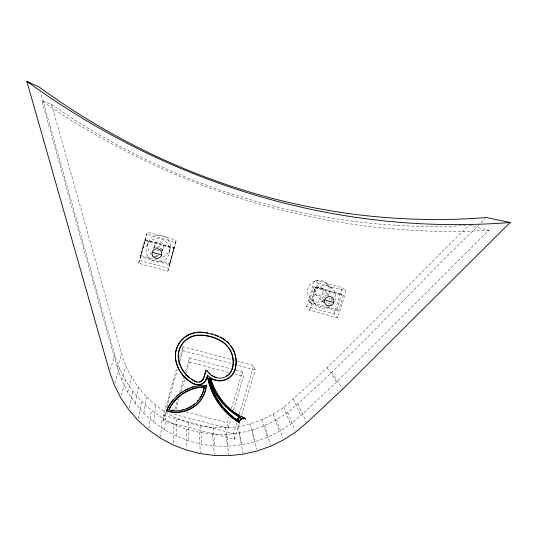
<?xml version="1.0" encoding="UTF-8"?>
<svg xmlns="http://www.w3.org/2000/svg" width="537" height="537" viewBox="0 0 537 537"><rect width="100%" height="100%" fill="white"/><g stroke="black" fill="none" stroke-linecap="round" stroke-linejoin="round"><path stroke-width="0.4" stroke-dasharray="2.69 2.01" d="M179.875 361.126L182.842 350.648L182.895 346.68L233.629 360.206M176.364 436.145L176.955 418.31C150.353 406.032 129.612 382.022 121.677 353.776L51.599 104.453L41.805 100.775L117.261 367.489L121.771 380.29L127.739 392.205L135.136 403.267L143.842 413.322L153.723 422.236L164.617 429.875L176.364 436.145L188.796 440.964L201.717 444.274L214.954 446.025L228.312 446.2L241.596 444.811L254.632 441.864L267.225 437.413L279.2 431.52L290.383 424.264L300.794 415.598L336.565 382.022L488.804 230.252L469.163 225.365C406.569 285.113 349.225 350.527 283.778 407.254C273.595 414.564 262.284 420.142 250.289 423.774C226.164 430.62 199.784 428.727 176.955 418.31M173.142 443.247L173.968 424.23C145.668 411.188 123.53 385.72 115.012 355.702L40.658 92.646M164.617 429.875L165.96 412.403M239.274 423.27L234.528 439.206L163 420.793L163.449 415.477L177.015 367.483M160.503 437.366L162.234 417.947M175.814 242.261L176.055 240.099L147.42 232.112L146.447 234.078L138.593 263.157L167.833 271.192L175.814 242.261L146.447 234.078M153.723 422.236L155.757 405.213M173.975 248.597L174.095 247.591L145.272 239.583L140.459 256.679L169.531 264.687L173.975 248.597L144.829 240.502M148.93 428.338L151.353 410.288M169.531 264.687L174.095 247.591M167.833 271.192L176.055 240.099M143.842 413.322L146.514 396.83M169.511 252.585L170.189 248.477M138.358 418.833L141.493 401.367M135.136 403.267L138.371 387.378M129.055 408.033L132.793 391.298M162.476 251.484L163.436 247.497M127.739 392.205L131.458 376.981M121.355 395.353L125.403 380.223M140.459 256.679L145.272 239.583M138.593 263.157L139.754 260.479L147.42 232.112M121.771 380.29L125.88 365.791M177.922 364.281L178.378 362.683M179.506 358.682L182.895 346.68M163 420.793L165.503 411.926M166.873 407.086L177.364 370M174.827 409.194L177.566 399.575M179.613 392.352L183.721 377.92M185.547 371.51L189.427 357.877L231.078 368.932M175.982 409.556L178.955 399.092M181.251 391.037L185.144 377.357M185.372 376.551L186.064 374.135M186.292 373.329L189.501 362.059L189.427 357.877M174.606 414.383L228.118 428.211L227.272 422.78L228.916 417.215M231.494 408.469L242.288 371.906L235.884 370.208M228.118 428.211L230.944 418.638M233.541 409.865L243.449 376.356L242.288 371.906M234.528 439.206L233.561 433.567L236.649 423.169M239.267 414.369L253.759 365.569L234.434 360.421M241.643 415.302L255.156 369.886L253.759 365.569M306.614 306.399L314.628 280.012L342.163 287.678L346.05 290.98L337.713 317.877L309.614 310.158L306.614 306.399L334.048 313.944L337.713 317.877M309.117 301.942L313.843 286.396L341.545 294.095L343.244 295.585L338.397 311.218L310.467 303.519L309.117 301.942L336.759 309.567L338.397 311.218M310.467 303.519L315.246 287.812L313.843 286.396M309.614 310.158L317.837 283.133L314.628 280.012M114.77 383.358L119.442 368.301M334.048 313.944L342.163 287.678M336.759 309.567L341.545 294.095M117.261 367.489L121.677 353.776M153.609 248.175L154.676 245.067M110.031 369.839L115.012 355.702M147.205 245.094L148.823 241.288M173.968 424.23C198.301 435.306 226.406 437.313 252.101 430.009C264.882 426.143 276.938 420.209 287.785 412.423C355.239 354.098 414.249 286.704 478.776 225.272M481.152 222.902L485.3 218.754M465.915 225.527L448.026 226.392A919.304 774.139 -88.8 0 1 69.985 116.979L51.599 104.453M488.804 230.252L466.217 231.353A1008.238 837.895 -88.7 0 1 61.567 114.227L41.805 100.775M186.124 412.121L227.272 422.78M163.449 415.477L233.561 433.567M182.842 350.648L233.461 364.113M234.26 364.328L255.156 369.886M189.501 362.059L228.957 372.51M234.588 374.007L243.449 376.356M139.754 260.479L168.269 268.325M140.949 255.578L169.699 263.513M317.837 283.133L346.05 290.98M145.071 240.005L174.035 248.047M314.481 287.047L342.317 294.773M315.246 287.812L343.244 295.585M326.885 283.657L332.974 289.208M321.938 288.168L328.792 294.873A4.679 4.544 -37.7 0 0 321.824 295.115A4.679 4.544 -37.7 0 0 322.791 301.935M315.36 294.175L321.878 301.176M310.433 298.679L315.796 304.868M331.671 372.228L342.418 388.231M326.986 367.603L336.565 382.022M298.001 403.905L306.244 422.176M293.517 399.119L300.794 415.598M287.785 412.423L294.981 430.573M283.778 407.254L290.383 424.264M276.622 419.679L283.026 438.32M273.299 414.067L279.2 431.52M264.674 425.566L270.46 445.408M262.083 419.598L267.225 437.413M252.101 430.009L256.773 449.368M250.289 423.774L254.632 441.864M238.072 426.526L241.596 444.811M239.093 432.943L243.006 453.329M225.621 427.821L228.312 446.2M225.829 434.332L228.769 454.832M213.108 427.64L214.954 446.025M212.491 434.144L214.464 454.644M200.704 425.975L201.717 444.274M199.281 432.379L200.281 452.778M188.601 422.854L188.796 440.964M186.379 429.063L186.426 448.442M329.53 307.077A11.619 11.29 -37.8 0 1 313.105 299.633A11.619 11.29 -37.8 0 1 325.046 285.61A11.619 11.29 -37.8 0 1 335.276 300.331M157.683 256.847A4.833 4.779 23.9 0 1 154.186 255.639M155.824 247.523A4.833 4.779 23.9 0 1 161.939 250.578M158.905 255.592A4.779 4.726 24.3 0 1 154.3 254.316M153.548 248.597A4.779 4.726 24.3 0 1 162.449 251.061M331.356 298.196A4.732 4.591 -37.6 0 1 331.383 300.599M330.195 302.727A4.732 4.591 -37.6 0 1 328.114 304.016M323.583 302.996A4.732 4.591 -37.6 0 1 329.141 295.464M329.953 298.163A4.679 4.544 -37.7 0 1 329.725 299.351M327.409 302.076A4.679 4.544 -37.7 0 1 326.268 302.499M151.662 254.746A11.364 11.243 26.4 0 1 151.864 237.475A11.364 11.243 26.4 0 1 168.947 240.831A11.364 11.243 26.4 0 1 162.785 256.928M156.227 257.142A11.364 11.243 26.4 0 1 154.139 256.371M154.669 247.403A4.544 4.497 26.4 0 1 157.146 242.174A4.544 4.497 26.4 0 1 162.778 243.731A4.544 4.497 26.4 0 1 162.255 249.504M159.046 250.786A4.544 4.497 26.4 0 1 156.784 250.155M323.603 300.807A11.143 10.847 -38.3 0 1 307.755 293.189A11.143 10.847 -38.3 0 1 320.24 280.267A11.143 10.847 -38.3 0 1 328.563 295.665M332.356 299.183A4.766 4.625 -37.6 0 1 332.531 300.384M331.188 303.741A4.766 4.625 -37.6 0 1 330.221 304.526M323.281 301.975A4.766 4.625 -37.6 0 1 325.409 296.625M148.078 256.787A11.868 11.733 24.6 0 0 168.537 255.484A11.868 11.733 24.6 0 0 157.019 238.542A11.868 11.733 24.6 0 0 148.078 256.787M318.394 295.551A4.457 4.336 -38.3 0 0 322.589 289.101A4.457 4.336 -38.3 0 0 314.957 288.859A4.457 4.336 -38.3 0 0 318.394 295.551"/><path stroke-width="0.81" d="M178.613 359.884L178.291 356.427A21.265 20.695 -6.6 0 1 197.153 335.122L202.053 335.061A43.806 42.436 -6.8 0 1 218.734 339.538L222.633 341.794A25.521 24.809 -8.5 0 1 232.34 368.281L232.414 368.651A13.009 12.633 -11 0 1 218.069 378.055L215.76 377.551A14.143 13.734 -11 0 1 210.625 374.685L206.127 370.154L204.483 375.967A31.837 30.884 -1.7 0 1 203.536 378.558L203.053 379.545A5.665 5.491 -6.7 0 1 196.381 382.022L193.515 380.632A31.435 30.602 -8.9 0 1 179.13 362.166L178.62 359.528L179.143 361.804A31.381 30.555 -8.9 0 0 185.466 373.671M230.89 345.888A28.414 27.622 -8.5 0 1 235.105 368.986A15.868 15.412 -11 0 1 215.579 380.042A16.996 16.513 -11 0 1 210.524 377.813L207.517 375.289L207.45 376.034A34.73 33.697 -1.7 0 1 206.06 379.928A8.558 8.29 -6.7 0 1 194.387 384.257A34.328 33.422 -8.9 0 1 175.747 360.34L175.76 359.985A24.158 23.514 -6.6 0 1 176.23 349.594M168.994 409.818L169.37 408.576A39.792 38.154 -8.2 0 1 203.355 386.68L204.255 386.674L203.946 389.305A28.407 27.468 -2.8 0 1 171.243 410.375L168.994 409.818L169.343 409.013A39.859 38.214 -8.2 0 1 203.382 387.076L204.288 387.076M239.019 417.867L238.925 417.417L238.495 417.625L237.71 418.753L238.374 420.867L237.763 419.666C237.643 418.128 239.683 417.182 240.811 418.195M204.255 386.674L203.919 388.902A28.354 27.421 -2.8 0 1 200.751 396.675M206.309 384.948L205.651 389.265A30.146 29.152 -2.8 0 1 170.954 411.617L166.598 410.543L167.772 407.838A41.557 39.845 -8.2 0 1 173.417 399.421M204.852 374.188L205.886 370.517M204.644 374.927L204.449 375.585A31.777 30.837 -1.7 0 1 204.342 375.913M200.838 381.223A5.659 5.484 -6.7 0 0 203.026 379.162L203.51 378.176A31.777 30.837 -1.7 0 0 203.637 377.853M166.564 410.986L167.739 408.274A41.624 39.913 -8.2 0 1 203.295 385.358L206.349 385.344L205.684 389.674A30.193 29.199 -2.8 0 1 170.927 412.06L166.369 410.933M510.15 222.499L342.881 388.929L306.587 422.941L295.578 432.084L283.556 439.877L270.695 446.207L257.163 450.986L243.167 454.148L228.89 455.651L214.538 455.47L200.321 453.597L186.426 450.06L173.068 444.898L160.435 438.179L148.709 429.983L138.076 420.417L128.699 409.624L120.718 397.742L114.28 384.942L109.481 371.409L26.85 81.349A1009.305 837.512 -88.7 0 0 510.15 222.499L486.488 217.566A909.242 765.849 -88.8 0 1 39.06 87.001L26.85 81.349M232.42 368.651A25.561 24.85 -8.5 0 0 222.694 342.123L218.794 339.861A43.886 42.51 -6.8 0 0 202.087 335.377L197.173 335.43A21.299 20.728 -6.7 0 0 178.277 356.776M209.611 378.867L209.054 378.108L209.571 378.478L210.887 382.995A66.628 64.561 -21.5 0 0 233.038 412.899L240.415 417.94L239.871 417.35L239.395 417.323L239.489 417.773M152.199 252.276L161.657 254.894M324.697 299.975L333.786 302.485M215.706 377.169L216.337 377.719M241.502 416.564L242.852 417.222M243.563 417.564L244.986 418.256M194.206 380.612L195.629 381.726M237.475 414.228L238.985 415.108M235.615 418.645L238.28 420.417M238.374 420.867L235.696 419.102A70.81 68.555 -22 0 1 209.511 380.532L209.054 378.108M240.321 417.497L232.957 412.456A66.514 64.453 -21.5 0 1 210.84 382.606L209.571 378.478M206.664 370.362L207.812 371.53M208.96 372.698L210.625 374.685M235.105 368.986L235.193 369.355A15.895 15.439 -11 0 1 215.626 380.431A17.023 16.54 -11 0 1 210.564 378.196L210.524 377.813A65.407 63.379 -21.5 0 0 222.439 400.998M239.871 417.35L239.965 417.799M207.45 376.034L208.43 380.787A71.918 69.629 -22 0 0 239.079 422.626A4.739 4.544 -13.7 0 1 245.798 419.055L237.562 414.671A65.521 63.487 -21.5 0 1 210.564 378.196M238.495 417.625L238.589 418.075M238.133 417.934L238.227 418.383M206.06 379.928L206.027 379.545A34.67 33.636 -1.7 0 0 207.416 375.652L208.39 380.397A71.797 69.515 -22 0 0 238.985 422.169L239.079 422.626M237.864 418.316L237.958 418.766M237.71 418.753L238.059 420.525M234.555 413.544L234.635 413.987M215.579 380.042L215.626 380.431M204.449 375.585L204.483 375.967M196.817 332.289A24.158 23.514 -6.6 0 1 200.415 332.135L200.442 332.443A24.205 23.554 -6.7 0 0 175.747 360.34M203.409 378.41L203.436 378.8M175.76 359.985A34.267 33.368 -8.9 0 0 194.374 383.861L194.387 384.257M200.442 332.443A46.766 45.303 -6.8 0 1 221.754 338.176A28.461 27.669 -8.5 0 1 235.193 369.355M236.817 413.812A65.407 63.379 -21.5 0 1 234.26 412.067M233.011 411.147A65.407 63.379 -21.5 0 1 231.789 410.201M229.997 408.724A65.407 63.379 -21.5 0 1 223.942 402.763M238.985 422.169A4.732 4.538 -13.6 0 1 245.006 418.363M233.071 416.746A70.689 68.441 -22 0 1 223.902 408.019M222.875 406.811A70.689 68.441 -22 0 1 216.948 398.414M216.545 397.736A70.689 68.441 -22 0 1 209.47 380.142M176.472 396.266A41.557 39.845 -8.2 0 1 178.693 394.339M179.861 393.433A41.557 39.845 -8.2 0 1 182.285 391.748M184.178 390.594A41.557 39.845 -8.2 0 1 186.138 389.54M186.802 389.211A41.557 39.845 -8.2 0 1 188.145 388.587M190.212 387.734A41.557 39.845 -8.2 0 1 194.454 386.365M198.824 385.432A41.557 39.845 -8.2 0 1 200.301 385.224M200.382 397.273A28.354 27.421 -2.8 0 1 199.589 398.441M198.294 400.119A28.354 27.421 -2.8 0 1 197.361 401.186M194.24 404.079A28.354 27.421 -2.8 0 1 193.098 404.938M191.917 405.744A28.354 27.421 -2.8 0 1 189.44 407.167M188.151 407.784A28.354 27.421 -2.8 0 1 186.151 408.597M183.412 409.442A28.354 27.421 -2.8 0 1 182.009 409.765M173.411 410.221A28.354 27.421 -2.8 0 1 171.974 410.046M225.567 340.398A28.414 27.622 -8.5 0 0 221.687 337.854A46.685 45.229 -6.8 0 0 220.056 337.008M226.755 341.378A28.414 27.622 -8.5 0 1 228.95 343.519M200.415 332.135A46.685 45.229 -6.8 0 1 204.127 332.39M205.973 332.625A46.685 45.229 -6.8 0 1 207.806 332.933M211.424 333.759A46.685 45.229 -6.8 0 1 212.612 334.095M214.954 334.853A46.685 45.229 -6.8 0 1 218.384 336.229M176.431 348.922A24.158 23.514 -6.6 0 1 189.89 334.142M190.554 333.866A24.158 23.514 -6.6 0 1 192.595 333.162M193.286 332.967A24.158 23.514 -6.6 0 1 194.689 332.631M206.027 379.545A8.538 8.277 -6.7 0 1 194.374 383.861M193.501 380.243A31.381 30.555 -8.9 0 1 191.454 378.968M189.507 377.545A31.381 30.555 -8.9 0 1 186.547 374.846M232.172 368.818A12.989 12.613 -11 0 1 231.783 369.872M231.024 371.369A12.989 12.613 -11 0 1 228.104 374.759M227.654 375.108A12.989 12.613 -11 0 1 226.238 376.041M215.082 376.961A14.116 13.714 -11 0 1 214.464 376.726M213.867 376.457A14.116 13.714 -11 0 1 213.276 376.162M212.706 375.84A14.116 13.714 -11 0 1 212.149 375.497M204.235 376.236A31.777 30.837 -1.7 0 1 203.765 377.538M200.133 381.538A5.659 5.484 -6.7 0 1 199.395 381.76M197.106 381.814A5.659 5.484 -6.7 0 1 196.361 381.632M329.06 305.942A4.806 4.665 -37.6 0 0 333.443 298.908A4.806 4.665 -37.6 0 0 325.214 298.834A4.806 4.665 -37.6 0 0 329.06 305.942M152.676 255.961A4.907 4.853 23.3 0 0 161.167 256.062A4.907 4.853 23.3 0 0 156.945 248.718A4.907 4.853 23.3 0 0 152.676 255.961"/></g></svg>
